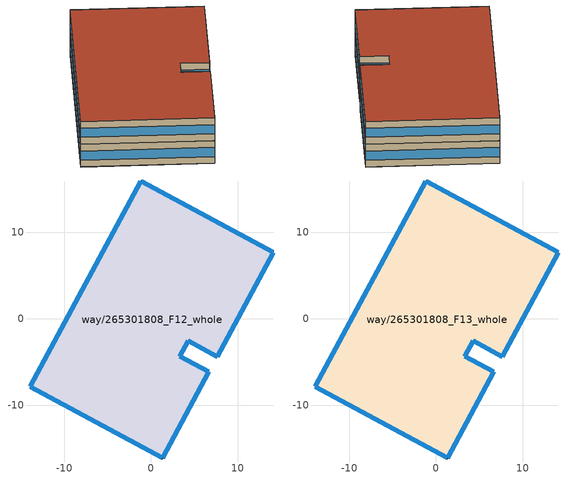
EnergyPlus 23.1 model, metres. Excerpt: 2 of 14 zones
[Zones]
way/265301808_F12_whole
 floor to way/265301808_F11_whole (Floor_Construction): 6.7,-6.13 3.34,-4.31 4.3,-2.54 7.66,-4.35 14.14,7.67 -1.16,15.93 -13.96,-7.81 1.34,-16.07 z42
 wall outside (Wall_Construction): 7.66,-4.35 4.3,-2.54 3.34,-4.31 6.7,-6.13 1.34,-16.07 -13.96,-7.81 -1.16,15.93 14.14,7.67 7.66,-4.35 z42:45.5
 window (Window_Construction): 7.66,-4.35 4.3,-2.54 / 4.3,-2.54 3.34,-4.31 / 3.34,-4.31 6.7,-6.13 / 6.7,-6.13 1.34,-16.07 / 1.33,-16.07 -13.95,-7.82 / -13.96,-7.8 -1.17,15.92 / -1.15,15.93 14.13,7.67 / 14.14,7.66 7.67,-4.35 z43.05:44.45
way/265301808_F13_whole
 floor to way/265301808_F12_whole (Floor_Construction): 6.7,-6.13 3.34,-4.31 4.3,-2.54 7.66,-4.35 14.14,7.67 -1.16,15.93 -13.96,-7.81 1.34,-16.07 z45.5
 wall outside (Wall_Construction): 7.66,-4.35 4.3,-2.54 3.34,-4.31 6.7,-6.13 1.34,-16.07 -13.96,-7.81 -1.16,15.93 14.14,7.67 7.66,-4.35 z45.5:49
 window (Window_Construction): 7.66,-4.35 4.3,-2.54 / 4.3,-2.54 3.34,-4.31 / 3.34,-4.31 6.7,-6.13 / 6.7,-6.13 1.34,-16.07 / 1.33,-16.07 -13.95,-7.82 / -13.96,-7.8 -1.17,15.92 / -1.15,15.93 14.13,7.67 / 14.14,7.66 7.67,-4.35 z46.55:47.95
 roof outside (Roof_Construction): 14.14,7.67 7.66,-4.35 4.3,-2.54 3.34,-4.31 6.7,-6.13 1.34,-16.07 -13.96,-7.81 -1.16,15.93 z49
[Building]
OpenUBEM_Building: North Axis=0; Terrain=City; Solar Distribution=FullExterior
[Site:Location]
New.York-Central.Park.Obs-Belvedere.Castle: Latitude=40.77889; Longitude=-73.9692; Time Zone=-5; Elevation=48
[SizingPeriod:WeatherFileDays]
AnnualSizingPeriod: Begin Month=1; Begin Day of Month=1; End Month=12; End Day of Month=31; Day of Week for Start Day=Monday; Use Weather File Daylight Saving Period=No; Use Weather File Rain and Snow Indicators=No
[SITE:WATERMAINSTEMPERATURE]
Calculation Method=CorrelationFromWeatherFile
[MATERIAL:NOMASS] Roughness=MediumRough; Thermal Absorptance=0.9; Solar Absorptance=0.7; Visible Absorptance=0.7
Name | Thermal Resistance
Roof_Assembly | 5.49451
Wall_Assembly | 2.75482
Floor_Assembly | 3.08642
[WINDOWMATERIAL:SIMPLEGLAZINGSYSTEM]
Window_Material: UFactor=2.044; Solar Heat Gain Coefficient=0.36; Visible Transmittance=0.6
[CONSTRUCTION]
Roof_Construction: Roof_Assembly
Wall_Construction: Wall_Assembly
Floor_Construction: Floor_Assembly
Window_Construction: Window_Material
[ZONE] Type=1; Multiplier=1; Ceiling Height=autocalculate; Volume=autocalculate; Floor Area=autocalculate; Part of Total Floor Area=Yes
way/265301808_F12_whole; way/265301808_F13_whole
[PEOPLE] Number of People Schedule=Occupancy_Schedule_MediumOffice; Number of People Calculation Method=People/Area; People per Floor Area=0.0538213; Fraction Radiant=0.3; Sensible Heat Fraction=autocalculate; Activity Level Schedule=Activity_Level; Carbon Dioxide Generation Rate=3.82e-08; Enable ASHRAE 55 Comfort Warnings=No; Mean Radiant Temperature Calculation Type=ZoneAveraged; Clothing Insulation Calculation Method=ClothingInsulationSchedule; Cold Stress Temperature Threshold=15.56; Heat Stress Temperature Threshold=30
Name | Zone or ZoneList or Space or SpaceList
People_way/265301808_F12_whole | way/265301808_F12_whole
People_way/265301808_F13_whole | way/265301808_F13_whole
[LIGHTS] Schedule=Lighting_Schedule_MediumOffice; Design Level Calculation Method=Watts/Area; Watts per Zone Floor Area=10.76; Return Air Fraction=0; Fraction Radiant=0.42; Fraction Visible=0; Fraction Replaceable=1; EndUse Subcategory=General; Return Air Fraction Calculated from Plenum Temperature=No; Return Air Fraction Function of Plenum Temperature Coefficient 1=0; Return Air Fraction Function of Plenum Temperature Coefficient 2=0
Name | Zone or ZoneList or Space or SpaceList
Lights_way/265301808_F12_whole | way/265301808_F12_whole
Lights_way/265301808_F13_whole | way/265301808_F13_whole
[ELECTRICEQUIPMENT] Schedule=Equipment_Schedule_MediumOffice; Design Level Calculation Method=Watts/Area; Watts per Zone Floor Area=10.76; Fraction Latent=0; Fraction Radiant=0.5; Fraction Lost=0; EndUse Subcategory=General
Name | Zone or ZoneList or Space or SpaceList
Equipment_way/265301808_F12_whole | way/265301808_F12_whole
Equipment_way/265301808_F13_whole | way/265301808_F13_whole
[ZONEINFILTRATION:DESIGNFLOWRATE] Schedule=Infiltration_Schedule_MediumOffice; Design Flow Rate Calculation Method=Flow/ExteriorWallArea; Flow Rate per Exterior Surface Area=0.000285; Constant Term Coefficient=1; Temperature Term Coefficient=0; Velocity Term Coefficient=0; Velocity Squared Term Coefficient=0
Name | Zone or ZoneList or Space or SpaceList
Infiltration_way/265301808_F12_whole | way/265301808_F12_whole
Infiltration_way/265301808_F13_whole | way/265301808_F13_whole
[HVACTEMPLATE:ZONE:VAV] Template VAV System=way/265301808_PVAV_Sys; Supply Air Maximum Flow Rate=autosize; Zone Minimum Air Flow Input Method=Constant; Constant Minimum Air Flow Fraction=0.3; Outdoor Air Method=Flow/Person; Outdoor Air Flow Rate per Person=0.01; Outdoor Air Flow Rate per Zone Floor Area=0; Outdoor Air Flow Rate per Zone=0; Reheat Coil Type=Electric; Damper Heating Action=Reverse; Baseboard Heating Type=None; Baseboard Heating Capacity=autosize; Zone Cooling Design Supply Air Temperature Input Method=SystemSupplyAirTemperature; Zone Cooling Design Supply Air Temperature=12.8; Zone Cooling Design Supply Air Temperature Difference=11.11; Zone Heating Design Supply Air Temperature Input Method=SupplyAirTemperature; Zone Heating Design Supply Air Temperature=50; Zone Heating Design Supply Air Temperature Difference=30
Name | Template Thermostat
way/265301808_F12_whole | way/265301808_F12_whole_Thermostat
way/265301808_F13_whole | way/265301808_F13_whole_Thermostat
[SCHEDULE:COMPACT]
Occupancy_Schedule_MediumOffice: Through: 12/31, For: Weekdays, Until: 06:00, 0, Until: 07:00, 0.1, Until: 08:00, 0.2, Until: 12:00, 0.95, Until: 13:00, 0.5, Until: 17:00, 0.95, Until: 18:00, 0.3, Until: 22:00, 0.1, Until: 24:00, 0.05, For: Saturday, Until: 06:00, 0, Until: 08:00, 0.1, Until: 12:00, 0.3, Until: 17:00, 0.1, Until: 19:00, 0.05, Until: 24:00, 0, For: AllOtherDays, Until: 06:00, 0, Until: 18:00, 0.05, Until: 24:00, 0
Lighting_Schedule_MediumOffice: Through: 12/31, For: Weekdays, Until: 05:00, 0.04184, Until: 07:00, 0.08368, Until: 08:00, 0.25105, Until: 17:00, 0.75314, Until: 18:00, 0.41841, Until: 20:00, 0.25105, Until: 22:00, 0.16736, Until: 23:00, 0.08368, Until: 24:00, 0.04184, For: Saturday, Until: 06:00, 0.04184, Until: 08:00, 0.08368, Until: 12:00, 0.25105, Until: 17:00, 0.12552, Until: 24:00, 0.04184, For: AllOtherDays, Until: 24:00, 0.04184
Equipment_Schedule_MediumOffice: Through: 12/31, For: Weekdays, Until: 06:00, 0.307674, Until: 08:00, 0.381235, Until: 12:00, 0.857778, Until: 13:00, 0.76247, Until: 17:00, 0.857778, Until: 18:00, 0.476543, Until: 24:00, 0.381235, For: Saturday, Until: 06:00, 0.230755, Until: 08:00, 0.381235, Until: 12:00, 0.476543, Until: 17:00, 0.33358, Until: 19:00, 0.285926, Until: 24:00, 0.230755, For: AllOtherDays, Until: 06:00, 0.230755, Until: 18:00, 0.285926, Until: 24:00, 0.230755
Infiltration_Schedule_MediumOffice: Through: 12/31, For: Weekdays, Until: 06:00, 1, Until: 07:00, 0.25, Until: 08:00, 0.25, Until: 12:00, 0.25, Until: 13:00, 0.25, Until: 17:00, 0.25, Until: 18:00, 0.25, Until: 22:00, 0.25, Until: 24:00, 0.25, For: Saturday, Until: 06:00, 1, Until: 08:00, 0.25, Until: 12:00, 0.25, Until: 17:00, 0.25, Until: 19:00, 0.25, Until: 24:00, 1, For: AllOtherDays, Until: 06:00, 1, Until: 18:00, 0.25, Until: 24:00, 1
[Schedule:Constant]
Activity_Level: Hourly Value=120
